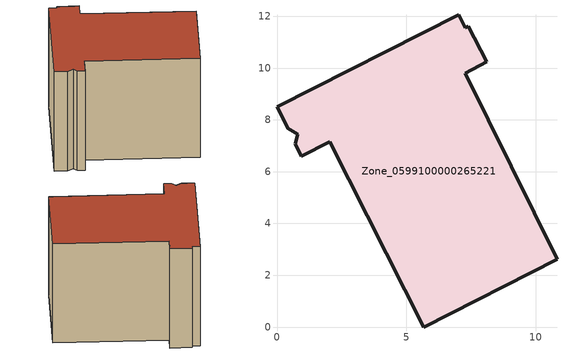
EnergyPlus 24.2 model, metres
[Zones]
Zone_0599100000265221
 floor ground (C_G): 0.81,7.45 0.41,7.67 0,8.5 7.02,12.05 7.26,11.55 7.39,11.62 8.11,10.24 7.26,9.81 10.81,2.61 5.66,0 2.04,7.16 0.94,6.6 0.7,7.08 z2.99
 wall outside (C_F): 2.04,7.16 5.66,0 10.81,2.61 7.26,9.81 8.11,10.24 7.39,11.62 7.26,11.55 7.02,12.05 0,8.5 0.41,7.67 0.81,7.45 0.7,7.08 0.94,6.6 2.04,7.16 z2.99:11.26
 roof outside (C_R): 0.81,7.45 0.7,7.08 0.94,6.6 2.04,7.16 5.66,0 10.81,2.61 7.26,9.81 8.11,10.24 7.39,11.62 7.26,11.55 7.02,12.05 0,8.5 0.41,7.67 z11.26
[BUILDING]
Pand.0599100000265221: North Axis=0; Terrain=City; Loads Convergence Tolerance Value=0.04; Temperature Convergence Tolerance Value=0.4; Solar Distribution=FullExterior; Maximum Number of Warmup Days=25; Minimum Number of Warmup Days=1
[Site:Location]
Rotterdam.The.Hague.AP_ZH_NLD Design_Conditions: Latitude=51.96; Longitude=4.45; Time Zone=1; Elevation=-4.5
[SITE:GROUNDTEMPERATURE:BUILDINGSURFACE]
18, 18, 18, 18, 18, 18, 18, 18, 18, 18, 18, 18
[MATERIAL] Thermal Absorptance=0.9; Solar Absorptance=0.7; Visible Absorptance=0.7
Name | Roughness | Thickness | Conductivity | Density | Specific Heat
G.TI.1992-2005 | MediumSmooth | 0.15 | 0.06 | 540 | 1210
F.TI.1992-2005 | Rough | 0.3 | 0.12 | 1920 | 840
R.TI.1992-2005 | MediumRough | 0.2 | 0.08 | 1500 | 1000
[CONSTRUCTION]
C_G: G.TI.1992-2005
C_F: F.TI.1992-2005
C_R: R.TI.1992-2005
[ZONE]
Zone_0599100000265221: Type=1; Multiplier=1; Ceiling Height=Autocalculate; Volume=Autocalculate; Floor Area=autocalculate; Part of Total Floor Area=Yes
[ZONEINFILTRATION:DESIGNFLOWRATE]
Infil_Zone_0599100000265221: Zone or ZoneList or Space or SpaceList=Zone_0599100000265221; Schedule=AlwaysOn; Design Flow Rate Calculation Method=Flow/Area; Flow Rate per Floor Area=0.0015; Constant Term Coefficient=1; Temperature Term Coefficient=0; Velocity Term Coefficient=0; Velocity Squared Term Coefficient=0
[HVACTEMPLATE:ZONE:IDEALLOADSAIRSYSTEM]
Zone_0599100000265221: Maximum Heating Supply Air Temperature=50; Minimum Cooling Supply Air Temperature=13; Maximum Heating Supply Air Humidity Ratio=0.0156; Minimum Cooling Supply Air Humidity Ratio=0.0077; Heating Limit=NoLimit; Cooling Limit=NoLimit; Dehumidification Control Type=ConstantSensibleHeatRatio; Cooling Sensible Heat Ratio=0.7; Dehumidification Setpoint=60; Humidification Control Type=None; Humidification Setpoint=30; Outdoor Air Method=None; Outdoor Air Flow Rate per Person=0.00944; Outdoor Air Flow Rate per Zone Floor Area=0; Outdoor Air Flow Rate per Zone=0; Demand Controlled Ventilation Type=None; Outdoor Air Economizer Type=NoEconomizer; Heat Recovery Type=None; Sensible Heat Recovery Effectiveness=0.7; Latent Heat Recovery Effectiveness=0.65
[ZONECONTROL:THERMOSTAT]
ThermostatControl_Zone_0599100000265221: Zone or ZoneList=Zone_0599100000265221; Control Type Schedule=DualSetpointControlType; Control 1=Thermostat_Zone_0599100000265221; Temperature Difference Between Cutout And Setpoint=0
[THERMOSTATSETPOINT:DUALSETPOINT]
Thermostat_Zone_0599100000265221: Heating Setpoint Temperature Schedule=HeatingSetpoint_Zone_0599100000265221; Cooling Setpoint Temperature Schedule=CoolingSetpoint_Zone_0599100000265221
[SCHEDULE:COMPACT]
HeatingSetpoint_Zone_0599100000265221: Through: 12/31, For: AllDays, Until: 24:00, 21
CoolingSetpoint_Zone_0599100000265221: Through: 12/31, For: AllDays, Until: 24:00, 24
DualSetpointControlType: Through: 12/31, For: AllDays, Until: 24:00, 4
AlwaysOn: Through: 12/31, For: AllDays, Until: 24:00, 1
